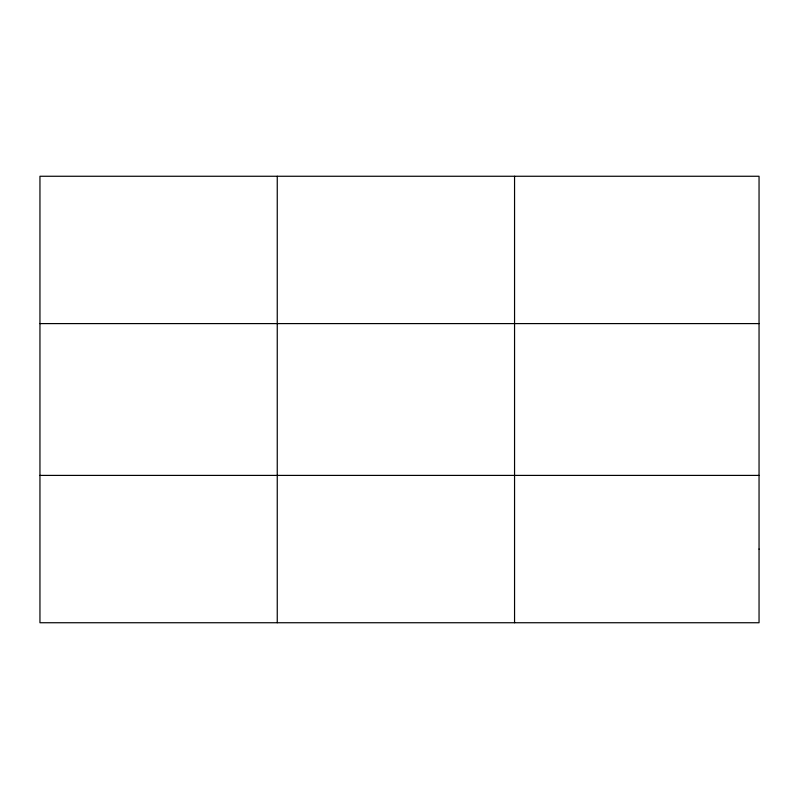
<?xml version="1.0" encoding="UTF-8"?>
<svg xmlns="http://www.w3.org/2000/svg" width="799" height="799" viewBox="0 0 799 799"><rect width="100%" height="100%" fill="white"/><g stroke="black" fill="none" stroke-linecap="round" stroke-linejoin="round"><path stroke-width="1.2" d="M277.253 176.259L277.253 622.741M514.556 176.259L514.556 622.741M39.95 323.595L759.05 323.595M39.95 475.405L759.05 475.405M759.05 549.073L759.05 622.741L39.95 622.741L39.95 176.259L759.05 176.259L759.05 549.073"/></g></svg>
